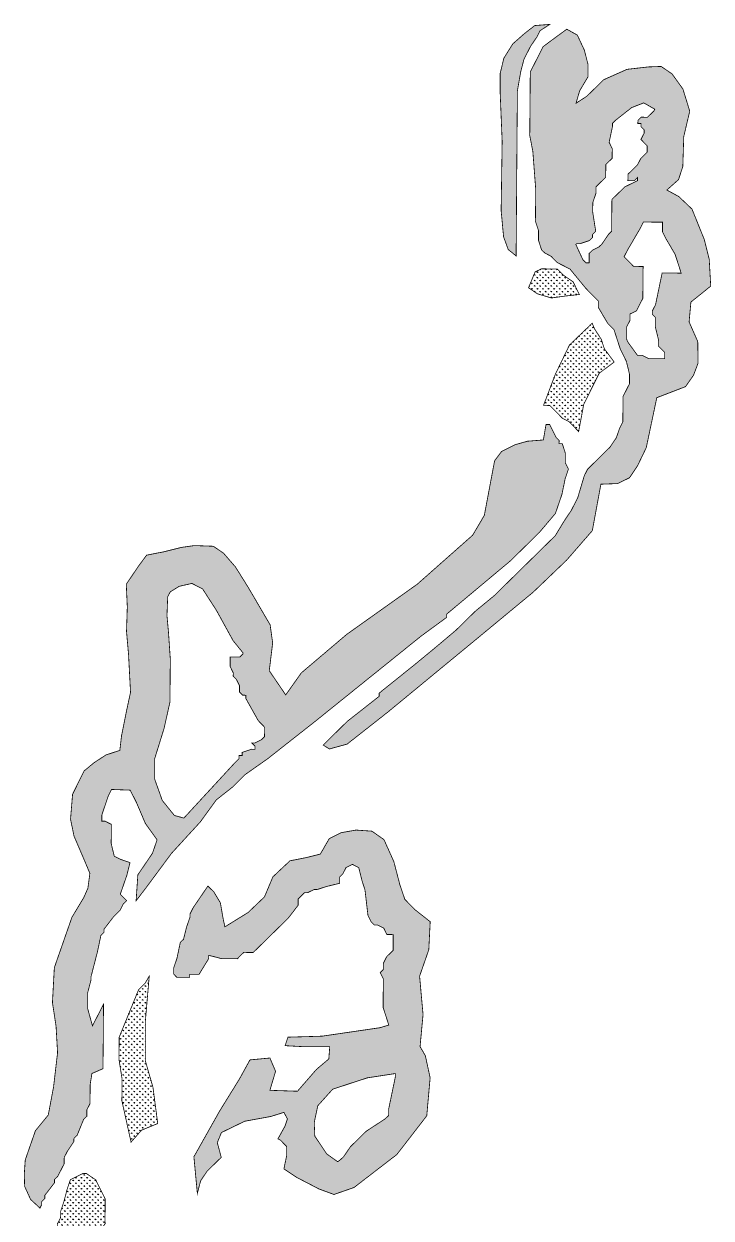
# Model space of a CAD drawing. Header units: metres. Extents: x 319750 to 415268, y 1725605 to 1842937.
# Drawn here: x 333465 to 334339, y 1802092 to 1803612 of the extents above; entities that cross this region are included whole.
import ezdxf

# ---------------------------------------------------------------- set-up
doc = ezdxf.new("R2010")
doc.units = ezdxf.units.M
doc.header["$MEASUREMENT"] = 0
doc.layers.add('MANGROOVES BUFFER ZONE', color=120, linetype='Continuous')

msp = doc.modelspace()

# ---------------------------------------------------------------- hatches: boundary and pattern name
at = {"layer": 'MANGROOVES BUFFER ZONE'}
h = msp.add_hatch(dxfattribs=at)
h.set_pattern_fill('GRASS', color=256, scale=5)
h.paths.add_polyline_path([(334312.2, 1803500.8), (334303.5, 1803529), (334289.7, 1803548.2), (334275.8, 1803557.7), (334259.7, 1803557.1), (334232.4, 1803554), (334202.8, 1803540.8), (334181.1, 1803519.6), (334167.6, 1803510.9), (334172.1, 1803526.5), (334182.9, 1803544.7), (334182.9, 1803559.8), (334178.2, 1803578.4), (334169.2, 1803597.6), (334155.8, 1803605.1), (334144.6, 1803596.9), (334125.8, 1803583), (334121.7, 1803574.9), (334113.5, 1803558.8), (334109.4, 1803550.8), (334109.3, 1803542.7), (334109.2, 1803534.6), (334109.2, 1803530.6), (334109.2, 1803526.5), (334109, 1803510.4), (334109, 1803506.3), (334109, 1803502.3), (334108.9, 1803494.2), (334108.7, 1803469.9), (334112.6, 1803449.7), (334116.3, 1803401.2), (334115.9, 1803360.8), (334119.9, 1803348.6), (334119.8, 1803336.5), (334123.7, 1803324.3), (334127.8, 1803320.3), (334135.8, 1803316.1), (334143.8, 1803308), (334159.9, 1803299.8), (334179.9, 1803275.4), (334183.9, 1803271.3), (334196, 1803259.1), (334195.9, 1803251), (334207.9, 1803230.7), (334215.9, 1803222.6), (334219.8, 1803210.4), (334223.8, 1803198.2), (334227.8, 1803190.1), (334231.7, 1803182), (334235.6, 1803165.8), (334235.5, 1803153.7), (334231.4, 1803145.6), (334227.3, 1803137.6), (334227.3, 1803133.6), (334227.2, 1803121.4), (334227.1, 1803105.3), (334223, 1803097.2), (334218.8, 1803085.1), (334210.7, 1803073.1), (334198.4, 1803061), (334194.4, 1803057), (334190.3, 1803053), (334182.2, 1803045), (334178.1, 1803036.9), (334169.7, 1803008.7), (334161.5, 1802992.6), (334153.4, 1802980.6), (334141.1, 1802960.4), (334112.6, 1802932.4), (334088.1, 1802908.3), (334063.7, 1802884.3), (334039.3, 1802864.2), (334014.9, 1802840.2), (333986.4, 1802816.2), (333962, 1802796.1), (333917.2, 1802760.1), (333917.2, 1802756.1), (333896.9, 1802740.1), (333876.5, 1802724.1), (333846, 1802694), (333853.8, 1802689), (333876.4, 1802695.2), (333928.5, 1802736.2), (334041.8, 1802829.6), (334113.2, 1802888.7), (334155.7, 1802929.4), (334188.3, 1802966.9), (334199.2, 1803026), (334220.5, 1803026.8), (334235.6, 1803034.2), (334245.8, 1803049.4), (334256.9, 1803072.5), (334270.3, 1803136.1), (334306.9, 1803150.2), (334317, 1803164.7), (334322.8, 1803180), (334322.4, 1803207.5), (334311.4, 1803232.5), (334313.7, 1803257.8), (334338.9, 1803278.1), (334337, 1803312.3), (334330.8, 1803337.2), (334315.1, 1803376.1), (334298.4, 1803392), (334283.1, 1803400.4), (334298, 1803413.7), (334303.4, 1803430.5), (334304.6, 1803468.5)])
h.paths.add_polyline_path([(334213.9, 1803481.2), (334213.9, 1803485.3), (334218, 1803489.3), (334238.3, 1803505.3), (334253.7, 1803511.3), (334267.7, 1803503.3), (334266.6, 1803501), (334258.4, 1803493), (334250.3, 1803493.1), (334246.3, 1803489.1), (334246.2, 1803485), (334250.3, 1803485), (334250.3, 1803481), (334254.3, 1803476.9), (334254.2, 1803472.8), (334250.1, 1803464.8), (334254.1, 1803460.7), (334258.1, 1803456.6), (334258.1, 1803452.6), (334258.1, 1803448.6), (334249.9, 1803440.5), (334245.8, 1803432.5), (334241.8, 1803428.5), (334237.7, 1803424.5), (334233.6, 1803420.5), (334233.6, 1803416.4), (334233.5, 1803412.4), (334237.6, 1803412.3), (334241.6, 1803412.3), (334245.7, 1803416.3), (334245.7, 1803412.3), (334237.6, 1803408.3), (334229.4, 1803404.3), (334225.4, 1803400.3), (334217.2, 1803392.3), (334213.2, 1803388.3), (334213.1, 1803380.2), (334213, 1803368.1), (334212.9, 1803360), (334212.8, 1803347.9), (334208.8, 1803343.9), (334200.6, 1803331.8), (334196.5, 1803327.8), (334188.4, 1803323.8), (334184.3, 1803319.8), (334184.3, 1803315.8), (334184.3, 1803311.7), (334184.2, 1803307.7), (334180.2, 1803307.7), (334176.2, 1803311.8), (334167.3, 1803331.2), (334168.3, 1803332.1), (334172.3, 1803332), (334184.5, 1803336), (334188.5, 1803340), (334188.6, 1803344), (334192.6, 1803348), (334188.8, 1803372.3), (334188.9, 1803384.4), (334193, 1803396.5), (334193.1, 1803404.6), (334197.1, 1803408.6), (334205.3, 1803416.6), (334205.3, 1803420.7), (334205.4, 1803424.7), (334205.4, 1803428.8), (334205.4, 1803432.8), (334209.5, 1803436.8), (334213.6, 1803440.8), (334213.6, 1803444.9), (334213.6, 1803448.9), (334213.7, 1803453), (334209.7, 1803461.1)], flags=16)
h.paths.add_polyline_path([(334253.3, 1803359.7), (334257.4, 1803359.6), (334277.6, 1803359.5), (334277.5, 1803347.4), (334281.5, 1803339.2), (334293.4, 1803318.9), (334297.4, 1803306.8), (334301.3, 1803294.6), (334293.2, 1803294.7), (334277.1, 1803294.8), (334268.7, 1803254.5), (334264.6, 1803246.4), (334264.5, 1803242.4), (334268.5, 1803238.3), (334268.5, 1803234.3), (334268.4, 1803226.2), (334272.4, 1803210), (334272.3, 1803201.9), (334276.3, 1803197.8), (334280.3, 1803193.8), (334280.2, 1803185.7), (334272.2, 1803185.7), (334264.1, 1803185.8), (334260, 1803185.8), (334252, 1803189.9), (334248, 1803190), (334245.7, 1803190), (334233.9, 1803206.3), (334232, 1803210.3), (334232, 1803218.4), (334232, 1803222.4), (334232.1, 1803226.5), (334236.2, 1803234.5), (334236.2, 1803242.6), (334244.4, 1803246.6), (334248.5, 1803254.6), (334252.6, 1803262.7), (334252.6, 1803270.8), (334252.7, 1803278.9), (334252.7, 1803282.9), (334252.8, 1803286.9), (334252.9, 1803303.1), (334240.8, 1803303.2), (334228.7, 1803315.4), (334232.8, 1803323.5), (334249.2, 1803351.6)], flags=16)
h = msp.add_hatch(dxfattribs=at)
h.set_pattern_fill('GRASS', color=256, scale=5)
h.paths.add_polyline_path([(334097.2, 1803550.9), (334101.4, 1803567), (334109.6, 1803583.1), (334117.8, 1803595.2), (334121.9, 1803603.2), (334134.1, 1803611.2), (334115, 1803609.7), (334101.7, 1803599.3), (334087.1, 1803586.4), (334075.8, 1803568.3), (334071, 1803548.5), (334071, 1803525.9), (334073.6, 1803462.4), (334072.3, 1803374.2), (334075.4, 1803340.9), (334081.3, 1803324.7), (334091.4, 1803316.5), (334091.4, 1803328.6), (334091.5, 1803332.7), (334091.7, 1803356.9), (334091.9, 1803389.2), (334092.6, 1803478.2), (334093, 1803526.7)])
h = msp.add_hatch(dxfattribs=at)
h.set_pattern_fill('GRASS', color=256, scale=5)
h.paths.add_polyline_path([(334163.8, 1803283.6), (334151.8, 1803291.8), (334143.8, 1803299.9), (334131.6, 1803300), (334123.6, 1803300.1), (334115.4, 1803296.1), (334107.2, 1803276), (334118.5, 1803268.3), (334136.3, 1803263), (334154.7, 1803265.6), (334171.8, 1803267.4)])
h = msp.add_hatch(dxfattribs=at)
h.set_pattern_fill('GRASS', color=256, scale=5)
h.paths.add_polyline_path([(334215.7, 1803181.2), (334215.6, 1803182.1), (334203.6, 1803198.4), (334199.6, 1803210.6), (334191.6, 1803222.8), (334188.1, 1803230.8), (334159.2, 1803203.1), (334141.3, 1803166), (334126.2, 1803126.3), (334134.3, 1803126.2), (334138.3, 1803122.1), (334150.3, 1803109.9), (334158.4, 1803105.8), (334170.9, 1803093.1), (334177.4, 1803127.8), (334197.1, 1803167.3)])
h = msp.add_hatch(dxfattribs=at)
h.set_pattern_fill('GRASS', color=256, scale=5)
h.paths.add_polyline_path([(333549.6, 1802261.9), (333551.8, 1802276), (333565.9, 1802282.1), (333566.3, 1802326.4), (333566.5, 1802354.7), (333566.6, 1802364.1), (333552.5, 1802336.7), (333546.3, 1802358.9), (333546.5, 1802375), (333546.5, 1802379.1), (333550.7, 1802395.2), (333550.7, 1802399.3), (333559, 1802431.5), (333563.2, 1802451.7), (333567.3, 1802455.7), (333567.3, 1802459.8), (333579.6, 1802475.8), (333587.7, 1802483.8), (333591.8, 1802491.9), (333595.9, 1802495.9), (333587.9, 1802504.1), (333596.2, 1802528.2), (333600.3, 1802544.4), (333588.3, 1802548.5), (333580.2, 1802552.6), (333576.3, 1802568.8), (333576.4, 1802576.9), (333576.4, 1802585), (333576.4, 1802589), (333576.5, 1802593.1), (333568.4, 1802597.2), (333564.4, 1802597.2), (333564.4, 1802601.2), (333564.5, 1802605.3), (333572.7, 1802629.5), (333576.8, 1802637.5), (333600.5, 1802636.6), (333608.7, 1802620.3), (333619.8, 1802594.2), (333634.7, 1802573.4), (333628.8, 1802556.3), (333610.2, 1802528.8), (333608, 1802495.8), (333620.3, 1802511.9), (333653, 1802556.1), (333689.7, 1802596.2), (333710.1, 1802624.3), (333730.4, 1802640.3), (333746.7, 1802656.4), (333775.1, 1802676.4), (333836.1, 1802724.4), (333970.3, 1802832.5), (334002.9, 1802856.4), (334002.9, 1802860.5), (334084.3, 1802928.6), (334120.9, 1802964.6), (334141.3, 1802988.7), (334149.6, 1803012.9), (334153.8, 1803033.1), (334157.9, 1803045.2), (334153.9, 1803053.3), (334154, 1803065.4), (334150.1, 1803077.6), (334146, 1803077.6), (334146.1, 1803081.7), (334142.1, 1803085.7), (334138.1, 1803093.8), (334134.1, 1803102), (334129.4, 1803102), (334126, 1803082.3), (334105.7, 1803080.7), (334089.9, 1803076.2), (334072.7, 1803067.5), (334064, 1803055.8), (334050.9, 1802986.3), (334036.1, 1802961.1), (333965.6, 1802898.7), (333875.8, 1802834.8), (333818.1, 1802785.8), (333798.3, 1802757.8), (333777.4, 1802788.6), (333781.7, 1802824), (333778.5, 1802847), (333750.8, 1802894.4), (333734.3, 1802920.8), (333719.2, 1802938.2), (333706.3, 1802947), (333682.3, 1802947.9), (333665.8, 1802945.6), (333643.9, 1802940.1), (333621.4, 1802935.7), (333610.9, 1802921.5), (333595.5, 1802898.7), (333596.8, 1802869.8), (333595.8, 1802838.7), (333598.4, 1802809.1), (333600.9, 1802761.1), (333596.5, 1802740.7), (333589.5, 1802706.1), (333587.3, 1802687.2), (333569.8, 1802681.5), (333554.6, 1802671.6), (333541.8, 1802661), (333527.2, 1802631.4), (333524.6, 1802599.7), (333529, 1802578.2), (333541.5, 1802549.1), (333549.2, 1802530.7), (333546.7, 1802511.9), (333541.6, 1802500.2), (333526.4, 1802474.9), (333504, 1802410.7), (333501.6, 1802366.3), (333506.2, 1802336), (333508.1, 1802302.4), (333503, 1802258.8), (333496.3, 1802223.2), (333479.9, 1802203.1), (333467, 1802166), (333465.8, 1802148.1), (333466.2, 1802132.4), (333473.8, 1802115.7), (333485.7, 1802104.7), (333487.8, 1802108.8), (333487.8, 1802112.8), (333491.9, 1802116.8), (333491.9, 1802120.9), (333504.2, 1802136.9), (333504.2, 1802141), (333508.3, 1802145), (333516.5, 1802161.1), (333516.5, 1802165.1), (333516.6, 1802169.2), (333520.7, 1802177.2), (333528.8, 1802189.3), (333528.9, 1802193.3), (333533, 1802197.3), (333541.2, 1802217.5), (333545.3, 1802221.5), (333545.3, 1802225.5), (333545.3, 1802229.6), (333549.4, 1802237.6)])
h.paths.add_polyline_path([(333656.7, 1802604.4), (333641.3, 1802623.5), (333631.5, 1802651), (333631.5, 1802676.2), (333643.6, 1802715.3), (333651.1, 1802748.9), (333651.5, 1802803.7), (333649.2, 1802837.7), (333647.3, 1802858.7), (333648.2, 1802882.9), (333651.5, 1802889), (333662.7, 1802896), (333679, 1802899.7), (333692.6, 1802892.7), (333710.3, 1802865.2), (333731.3, 1802827), (333743.9, 1802811.4), (333743.9, 1802810), (333739.8, 1802806), (333735.8, 1802806), (333727.7, 1802806.1), (333727.6, 1802798), (333727.6, 1802794), (333731.6, 1802785.8), (333731.5, 1802781.8), (333735.5, 1802777.7), (333739.5, 1802769.6), (333739.5, 1802761.5), (333743.5, 1802757.5), (333747.5, 1802757.4), (333747.5, 1802753.4), (333763.4, 1802725), (333771.4, 1802716.8), (333771.4, 1802712.8), (333771.4, 1802708.7), (333771.3, 1802704.7), (333767.3, 1802700.7), (333759.1, 1802696.7), (333755.1, 1802696.7), (333759.1, 1802692.7), (333759.1, 1802688.6), (333755, 1802688.7), (333742.9, 1802684.7), (333742.9, 1802680.7), (333738.8, 1802680.7), (333738.8, 1802676.7), (333734.7, 1802672.6), (333668.8, 1802601.1)], flags=16)
h = msp.add_hatch(dxfattribs=at)
h.set_pattern_fill('GRASS', color=256, scale=5)
h.paths.add_polyline_path([(333975.9, 1802298.7), (333969.2, 1802310.2), (333973, 1802351.1), (333968.6, 1802399.8), (333980.3, 1802433.6), (333982.1, 1802469.2), (333962.5, 1802484.6), (333949.8, 1802497.7), (333943.5, 1802516.2), (333935.8, 1802545.8), (333923.3, 1802573.6), (333908, 1802584.4), (333887.8, 1802585.8), (333868.8, 1802582.5), (333853.7, 1802575), (333842.3, 1802555.2), (333823.6, 1802550.6), (333803.7, 1802546.7), (333782, 1802526.3), (333771.3, 1802500.8), (333750.6, 1802481), (333720.9, 1802462.6), (333718.3, 1802475.3), (333715.2, 1802493.3), (333706.8, 1802507.2), (333699.3, 1802514.5), (333697.1, 1802511.3), (333688.9, 1802499.2), (333680.7, 1802487.2), (333676.6, 1802479.1), (333676.6, 1802475.1), (333672.4, 1802463), (333668.3, 1802446.8), (333664.2, 1802442.8), (333660, 1802422.7), (333655.9, 1802410.6), (333655.8, 1802402.5), (333659.8, 1802398.4), (333663.8, 1802398.4), (333667.9, 1802398.3), (333671.9, 1802398.3), (333676, 1802398.3), (333676, 1802402.3), (333680, 1802402.3), (333684.1, 1802402.3), (333688.1, 1802402.2), (333700.4, 1802422.3), (333700.4, 1802426.4), (333716.6, 1802422.2), (333724.7, 1802422.1), (333732.7, 1802422.1), (333736.8, 1802422), (333740.8, 1802426.1), (333744.9, 1802430.1), (333753, 1802430), (333757, 1802430), (333789.6, 1802462), (333801.8, 1802474.1), (333814.1, 1802490.1), (333814.2, 1802498.2), (333818.2, 1802502.2), (333822.3, 1802506.2), (333826.3, 1802506.2), (333834.5, 1802510.2), (333838.5, 1802510.2), (333850.6, 1802514.1), (333866.8, 1802518), (333866.9, 1802526.1), (333871, 1802530.1), (333875.1, 1802538.2), (333883.2, 1802542.1), (333891.2, 1802538), (333895.2, 1802521.8), (333899.1, 1802509.7), (333902.9, 1802477.3), (333906.9, 1802469.2), (333910.9, 1802465.1), (333914.9, 1802465.1), (333923, 1802461), (333926.9, 1802452.9), (333935, 1802452.8), (333934.9, 1802432.6), (333930.8, 1802428.6), (333926.7, 1802424.6), (333922.6, 1802416.5), (333922.6, 1802408.5), (333918.5, 1802404.4), (333922.5, 1802396.3), (333922.4, 1802388.3), (333922.2, 1802364), (333922.2, 1802360), (333929.4, 1802337.7), (333918.4, 1802334.3), (333844.6, 1802323.5), (333801.1, 1802322.2), (333797.5, 1802311.4), (333819.3, 1802310.2), (333854.3, 1802310.2), (333853.1, 1802294.5), (333837.4, 1802281.2), (333813.2, 1802253.4), (333778.2, 1802254.6), (333785.4, 1802278.8), (333778.2, 1802295.7), (333752.8, 1802293.3), (333739.5, 1802269.1), (333714.1, 1802228), (333681.5, 1802170), (333685.9, 1802123.4), (333690.1, 1802139.5), (333698.3, 1802151.6), (333714.6, 1802167.6), (333716.3, 1802169.3), (333711.3, 1802188), (333716.5, 1802200.8), (333746.1, 1802215.2), (333779.4, 1802221.3), (333796, 1802226.5), (333800.5, 1802218.2), (333797.5, 1802209.2), (333788.4, 1802192.8), (333791.5, 1802191.2), (333799.5, 1802183.1), (333799.4, 1802171), (333796, 1802154.6), (333812.2, 1802143.8), (333840.6, 1802129), (333859.7, 1802122), (333885.2, 1802130.9), (333939.6, 1802172.8), (333977.7, 1802222.1), (333982, 1802270.5)])
h.paths.add_polyline_path([(333937.7, 1802275.9), (333937.6, 1802270.9), (333933.4, 1802250.7), (333929.2, 1802230.6), (333929.2, 1802222.5), (333925.1, 1802218.5), (333900.7, 1802202.5), (333884.4, 1802186.5), (333880.4, 1802182.5), (333872.2, 1802170.4), (333868.1, 1802166.4), (333864.4, 1802163.7), (333850.5, 1802173.6), (333835.3, 1802196.3), (333834.6, 1802213.7), (333839.1, 1802234.9), (333858, 1802256), (333901.9, 1802270.4)], flags=16)
h = msp.add_hatch(dxfattribs=at)
h.set_pattern_fill('GRASS', color=256, scale=5)
h.paths.add_polyline_path([(333619.8, 1802342.8), (333624.7, 1802399.8), (333619.3, 1802390.6), (333615.3, 1802386.6), (333611.2, 1802382.6), (333594.7, 1802342.3), (333586.5, 1802322.2), (333586.4, 1802310.1), (333586.2, 1802293.9), (333590.1, 1802269.6), (333589.9, 1802241.3), (333601.6, 1802188.7), (333615, 1802203.9), (333635.5, 1802212.3), (333629.5, 1802258.2), (333619.8, 1802292)])
h = msp.add_hatch(dxfattribs=at)
h.set_pattern_fill('GRASS', color=256, scale=5)
h.paths.add_polyline_path([(333568.7, 1802116.2), (333564.7, 1802124.3), (333560.7, 1802132.4), (333556.7, 1802140.6), (333544.7, 1802148.7), (333540.6, 1802148.8), (333532.5, 1802144.8), (333524.4, 1802140.8), (333520.3, 1802128.7), (333516.1, 1802112.6), (333512, 1802100.5), (333511.9, 1802092.4), (333507.8, 1802084.4), (333507.8, 1802076.3), (333511.7, 1802068.2), (333515.7, 1802060), (333531.8, 1802051.8), (333538.2, 1802045.3), (333568.7, 1802084.7), (333568.5, 1802087.9)])

# ---------------------------------------------------------------- linework, layer by layer
at = {"layer": 'MANGROOVES BUFFER ZONE', "const_width": 1}
for points in [[(334312.2, 1803500.8), (334303.5, 1803529), (334289.7, 1803548.2), (334275.8, 1803557.7), (334259.7, 1803557.1), (334232.4, 1803554), (334202.8, 1803540.8), (334181.1, 1803519.6), (334167.6, 1803510.9), (334172.1, 1803526.5), (334182.9, 1803544.7), (334182.9, 1803559.8), (334178.2, 1803578.4), (334169.2, 1803597.6), (334155.8, 1803605.1), (334144.6, 1803596.9), (334125.8, 1803583), (334121.7, 1803574.9), (334113.5, 1803558.8), (334109.4, 1803550.8), (334109.3, 1803542.7), (334109.2, 1803534.6), (334109.2, 1803530.6), (334109.2, 1803526.5), (334109, 1803510.4), (334109, 1803506.3), (334109, 1803502.3), (334108.9, 1803494.2), (334108.7, 1803469.9), (334112.6, 1803449.7), (334116.3, 1803401.2), (334115.9, 1803360.8), (334119.9, 1803348.6), (334119.8, 1803336.5), (334123.7, 1803324.3), (334127.8, 1803320.3), (334135.8, 1803316.1), (334143.8, 1803308), (334159.9, 1803299.8), (334179.9, 1803275.4), (334183.9, 1803271.3), (334196, 1803259.1), (334195.9, 1803251), (334207.9, 1803230.7), (334215.9, 1803222.6), (334219.8, 1803210.4), (334223.8, 1803198.2), (334227.8, 1803190.1), (334231.7, 1803182), (334235.6, 1803165.8), (334235.5, 1803153.7), (334231.4, 1803145.6), (334227.3, 1803137.6), (334227.3, 1803133.6), (334227.2, 1803121.4), (334227.1, 1803105.3), (334223, 1803097.2), (334218.8, 1803085.1), (334210.7, 1803073.1), (334198.4, 1803061), (334194.4, 1803057), (334190.3, 1803053), (334182.2, 1803045), (334178.1, 1803036.9), (334169.7, 1803008.7), (334161.5, 1802992.6), (334153.4, 1802980.6), (334141.1, 1802960.4), (334112.6, 1802932.4), (334088.1, 1802908.3), (334063.7, 1802884.3), (334039.3, 1802864.2), (334014.9, 1802840.2), (333986.4, 1802816.2), (333962, 1802796.1), (333917.2, 1802760.1), (333917.2, 1802756.1), (333896.9, 1802740.1), (333876.5, 1802724.1), (333846, 1802694), (333853.8, 1802689), (333876.4, 1802695.2), (333928.5, 1802736.2), (334041.8, 1802829.6), (334113.2, 1802888.7), (334155.7, 1802929.4), (334188.3, 1802966.9), (334199.2, 1803026), (334220.5, 1803026.8), (334235.6, 1803034.2), (334245.8, 1803049.4), (334256.9, 1803072.5), (334270.3, 1803136.1), (334306.9, 1803150.2), (334317, 1803164.7), (334322.8, 1803180), (334322.4, 1803207.5), (334311.4, 1803232.5), (334313.7, 1803257.8), (334338.9, 1803278.1), (334337, 1803312.3), (334330.8, 1803337.2), (334315.1, 1803376.1), (334298.4, 1803392), (334283.1, 1803400.4), (334298, 1803413.7), (334303.4, 1803430.5), (334304.6, 1803468.5), (334312.2, 1803500.8)], [(334097.2, 1803550.9), (334101.4, 1803567), (334109.6, 1803583.1), (334117.8, 1803595.2), (334121.9, 1803603.2), (334134.1, 1803611.2), (334115, 1803609.7), (334101.7, 1803599.3), (334087.1, 1803586.4), (334075.8, 1803568.3), (334071, 1803548.5), (334071, 1803525.9), (334073.6, 1803462.4), (334072.3, 1803374.2), (334075.4, 1803340.9), (334081.3, 1803324.7), (334091.4, 1803316.5), (334091.4, 1803328.6), (334091.5, 1803332.7), (334091.7, 1803356.9), (334091.9, 1803389.2), (334092.6, 1803478.2), (334093, 1803526.7), (334097.2, 1803550.9)], [(334213.9, 1803481.2), (334213.9, 1803485.3), (334218, 1803489.3), (334238.3, 1803505.3), (334253.7, 1803511.3), (334267.7, 1803503.3), (334266.6, 1803501), (334258.4, 1803493), (334250.3, 1803493.1), (334246.3, 1803489.1), (334246.2, 1803485), (334250.3, 1803485), (334250.3, 1803481), (334254.3, 1803476.9), (334254.2, 1803472.8), (334250.1, 1803464.8), (334254.1, 1803460.7), (334258.1, 1803456.6), (334258.1, 1803452.6), (334258.1, 1803448.6), (334249.9, 1803440.5), (334245.8, 1803432.5), (334241.8, 1803428.5), (334237.7, 1803424.5), (334233.6, 1803420.5), (334233.6, 1803416.4), (334233.5, 1803412.4), (334237.6, 1803412.3), (334241.6, 1803412.3), (334245.7, 1803416.3), (334245.7, 1803412.3), (334237.6, 1803408.3), (334229.4, 1803404.3), (334225.4, 1803400.3), (334217.2, 1803392.3), (334213.2, 1803388.3), (334213.1, 1803380.2), (334213, 1803368.1), (334212.9, 1803360), (334212.8, 1803347.9), (334208.8, 1803343.9), (334200.6, 1803331.8), (334196.5, 1803327.8), (334188.4, 1803323.8), (334184.3, 1803319.8), (334184.3, 1803315.8), (334184.3, 1803311.7), (334184.2, 1803307.7), (334180.2, 1803307.7), (334176.2, 1803311.8), (334167.3, 1803331.2), (334168.3, 1803332.1), (334172.3, 1803332), (334184.5, 1803336), (334188.5, 1803340), (334188.6, 1803344), (334192.6, 1803348), (334188.8, 1803372.3), (334188.9, 1803384.4), (334193, 1803396.5), (334193.1, 1803404.6), (334197.1, 1803408.6), (334205.3, 1803416.6), (334205.3, 1803420.7), (334205.4, 1803424.7), (334205.4, 1803428.8), (334205.4, 1803432.8), (334209.5, 1803436.8), (334213.6, 1803440.8), (334213.6, 1803444.9), (334213.6, 1803448.9), (334213.7, 1803453), (334209.7, 1803461.1), (334213.9, 1803481.2)], [(334253.3, 1803359.7), (334257.4, 1803359.6), (334277.6, 1803359.5), (334277.5, 1803347.4), (334281.5, 1803339.2), (334293.4, 1803318.9), (334297.4, 1803306.8), (334301.3, 1803294.6), (334293.2, 1803294.7), (334277.1, 1803294.8), (334268.7, 1803254.5), (334264.6, 1803246.4), (334264.5, 1803242.4), (334268.5, 1803238.3), (334268.5, 1803234.3), (334268.4, 1803226.2), (334272.4, 1803210), (334272.3, 1803201.9), (334276.3, 1803197.8), (334280.3, 1803193.8), (334280.2, 1803185.7), (334272.2, 1803185.7), (334264.1, 1803185.8), (334260, 1803185.8), (334252, 1803189.9), (334248, 1803190), (334245.7, 1803190), (334233.9, 1803206.3), (334232, 1803210.3), (334232, 1803218.4), (334232, 1803222.4), (334232.1, 1803226.5), (334236.2, 1803234.5), (334236.2, 1803242.6), (334244.4, 1803246.6), (334248.5, 1803254.6), (334252.6, 1803262.7), (334252.6, 1803270.8), (334252.7, 1803278.9), (334252.7, 1803282.9), (334252.8, 1803286.9), (334252.9, 1803303.1), (334240.8, 1803303.2), (334228.7, 1803315.4), (334232.8, 1803323.5), (334249.2, 1803351.6), (334253.3, 1803359.7)], [(334163.8, 1803283.6), (334151.8, 1803291.8), (334143.8, 1803299.9), (334131.6, 1803300), (334123.6, 1803300.1), (334115.4, 1803296.1), (334107.2, 1803276), (334118.5, 1803268.3), (334136.3, 1803263), (334154.7, 1803265.6), (334171.8, 1803267.4), (334163.8, 1803283.6)], [(334215.7, 1803181.2), (334215.6, 1803182.1), (334203.6, 1803198.4), (334199.6, 1803210.6), (334191.6, 1803222.8), (334188.1, 1803230.8), (334159.2, 1803203.1), (334141.3, 1803166), (334126.2, 1803126.3), (334134.3, 1803126.2), (334138.3, 1803122.1), (334150.3, 1803109.9), (334158.4, 1803105.8), (334170.9, 1803093.1), (334177.4, 1803127.8), (334197.1, 1803167.3), (334215.7, 1803181.2)], [(333549.6, 1802261.9), (333551.8, 1802276), (333565.9, 1802282.1), (333566.3, 1802326.4), (333566.5, 1802354.7), (333566.6, 1802364.1), (333552.5, 1802336.7), (333546.3, 1802358.9), (333546.5, 1802375), (333546.5, 1802379.1), (333550.7, 1802395.2), (333550.7, 1802399.3), (333559, 1802431.5), (333563.2, 1802451.7), (333567.3, 1802455.7), (333567.3, 1802459.8), (333579.6, 1802475.8), (333587.7, 1802483.8), (333591.8, 1802491.9), (333595.9, 1802495.9), (333587.9, 1802504.1), (333596.2, 1802528.2), (333600.3, 1802544.4), (333588.3, 1802548.5), (333580.2, 1802552.6), (333576.3, 1802568.8), (333576.4, 1802576.9), (333576.4, 1802585), (333576.4, 1802589), (333576.5, 1802593.1), (333568.4, 1802597.2), (333564.4, 1802597.2), (333564.4, 1802601.2), (333564.5, 1802605.3), (333572.7, 1802629.5), (333576.8, 1802637.5), (333600.5, 1802636.6), (333608.7, 1802620.3), (333619.8, 1802594.2), (333634.7, 1802573.4), (333628.8, 1802556.3), (333610.2, 1802528.8), (333608, 1802495.8), (333620.3, 1802511.9), (333653, 1802556.1), (333689.7, 1802596.2), (333710.1, 1802624.3), (333730.4, 1802640.3), (333746.7, 1802656.4), (333775.1, 1802676.4), (333836.1, 1802724.4), (333970.3, 1802832.5), (334002.9, 1802856.4), (334002.9, 1802860.5), (334084.3, 1802928.6), (334120.9, 1802964.6), (334141.3, 1802988.7), (334149.6, 1803012.9), (334153.8, 1803033.1), (334157.9, 1803045.2), (334153.9, 1803053.3), (334154, 1803065.4), (334150.1, 1803077.6), (334146, 1803077.6), (334146.1, 1803081.7), (334142.1, 1803085.7), (334138.1, 1803093.8), (334134.1, 1803102), (334129.4, 1803102), (334126, 1803082.3), (334105.7, 1803080.7), (334089.9, 1803076.2), (334072.7, 1803067.5), (334064, 1803055.8), (334050.9, 1802986.3), (334036.1, 1802961.1), (333965.6, 1802898.7), (333875.8, 1802834.8), (333818.1, 1802785.8), (333798.3, 1802757.8), (333777.4, 1802788.6), (333781.7, 1802824), (333778.5, 1802847), (333750.8, 1802894.4), (333734.3, 1802920.8), (333719.2, 1802938.2), (333706.3, 1802947), (333682.3, 1802947.9), (333665.8, 1802945.6), (333643.9, 1802940.1), (333621.4, 1802935.7), (333610.9, 1802921.5), (333595.5, 1802898.7), (333596.8, 1802869.8), (333595.8, 1802838.7), (333598.4, 1802809.1), (333600.9, 1802761.1), (333596.5, 1802740.7), (333589.5, 1802706.1), (333587.3, 1802687.2), (333569.8, 1802681.5), (333554.6, 1802671.6), (333541.8, 1802661), (333527.2, 1802631.4), (333524.6, 1802599.7), (333529, 1802578.2), (333541.5, 1802549.1), (333549.2, 1802530.7), (333546.7, 1802511.9), (333541.6, 1802500.2), (333526.4, 1802474.9), (333504, 1802410.7), (333501.6, 1802366.3), (333506.2, 1802336), (333508.1, 1802302.4), (333503, 1802258.8), (333496.3, 1802223.2), (333479.9, 1802203.1), (333467, 1802166), (333465.8, 1802148.1), (333466.2, 1802132.4), (333473.8, 1802115.7), (333485.7, 1802104.7), (333487.8, 1802108.8), (333487.8, 1802112.8), (333491.9, 1802116.8), (333491.9, 1802120.9), (333504.2, 1802136.9), (333504.2, 1802141), (333508.3, 1802145), (333516.5, 1802161.1), (333516.5, 1802165.1), (333516.6, 1802169.2), (333520.7, 1802177.2), (333528.8, 1802189.3), (333528.9, 1802193.3), (333533, 1802197.3), (333541.2, 1802217.5), (333545.3, 1802221.5), (333545.3, 1802225.5), (333545.3, 1802229.6), (333549.4, 1802237.6), (333549.6, 1802261.9)], [(333656.7, 1802604.4), (333641.3, 1802623.5), (333631.5, 1802651), (333631.5, 1802676.2), (333643.6, 1802715.3), (333651.1, 1802748.9), (333651.5, 1802803.7), (333649.2, 1802837.7), (333647.3, 1802858.7), (333648.2, 1802882.9), (333651.5, 1802889), (333662.7, 1802896), (333679, 1802899.7), (333692.6, 1802892.7), (333710.3, 1802865.2), (333731.3, 1802827), (333743.9, 1802811.4), (333743.9, 1802810), (333739.8, 1802806), (333735.8, 1802806), (333727.7, 1802806.1), (333727.6, 1802798), (333727.6, 1802794), (333731.6, 1802785.8), (333731.5, 1802781.8), (333735.5, 1802777.7), (333739.5, 1802769.6), (333739.5, 1802761.5), (333743.5, 1802757.5), (333747.5, 1802757.4), (333747.5, 1802753.4), (333763.4, 1802725), (333771.4, 1802716.8), (333771.4, 1802712.8), (333771.4, 1802708.7), (333771.3, 1802704.7), (333767.3, 1802700.7), (333759.1, 1802696.7), (333755.1, 1802696.7), (333759.1, 1802692.7), (333759.1, 1802688.6), (333755, 1802688.7), (333742.9, 1802684.7), (333742.9, 1802680.7), (333738.8, 1802680.7), (333738.8, 1802676.7), (333734.7, 1802672.6), (333668.8, 1802601.1), (333656.7, 1802604.4)], [(333975.9, 1802298.7), (333969.2, 1802310.2), (333973, 1802351.1), (333968.6, 1802399.8), (333980.3, 1802433.6), (333982.1, 1802469.2), (333962.5, 1802484.6), (333949.8, 1802497.7), (333943.5, 1802516.2), (333935.8, 1802545.8), (333923.3, 1802573.6), (333908, 1802584.4), (333887.8, 1802585.8), (333868.8, 1802582.5), (333853.7, 1802575), (333842.3, 1802555.2), (333823.6, 1802550.6), (333803.7, 1802546.7), (333782, 1802526.3), (333771.3, 1802500.8), (333750.6, 1802481), (333720.9, 1802462.6), (333718.3, 1802475.3), (333715.2, 1802493.3), (333706.8, 1802507.2), (333699.3, 1802514.5), (333697.1, 1802511.3), (333688.9, 1802499.2), (333680.7, 1802487.2), (333676.6, 1802479.1), (333676.6, 1802475.1), (333672.4, 1802463), (333668.3, 1802446.8), (333664.2, 1802442.8), (333660, 1802422.7), (333655.9, 1802410.6), (333655.8, 1802402.5), (333659.8, 1802398.4), (333663.8, 1802398.4), (333667.9, 1802398.3), (333671.9, 1802398.3), (333676, 1802398.3), (333676, 1802402.3), (333680, 1802402.3), (333684.1, 1802402.3), (333688.1, 1802402.2), (333700.4, 1802422.3), (333700.4, 1802426.4), (333716.6, 1802422.2), (333724.7, 1802422.1), (333732.7, 1802422.1), (333736.8, 1802422), (333740.8, 1802426.1), (333744.9, 1802430.1), (333753, 1802430), (333757, 1802430), (333789.6, 1802462), (333801.8, 1802474.1), (333814.1, 1802490.1), (333814.2, 1802498.2), (333818.2, 1802502.2), (333822.3, 1802506.2), (333826.3, 1802506.2), (333834.5, 1802510.2), (333838.5, 1802510.2), (333850.6, 1802514.1), (333866.8, 1802518), (333866.9, 1802526.1), (333871, 1802530.1), (333875.1, 1802538.2), (333883.2, 1802542.1), (333891.2, 1802538), (333895.2, 1802521.8), (333899.1, 1802509.7), (333902.9, 1802477.3), (333906.9, 1802469.2), (333910.9, 1802465.1), (333914.9, 1802465.1), (333923, 1802461), (333926.9, 1802452.9), (333935, 1802452.8), (333934.9, 1802432.6), (333930.8, 1802428.6), (333926.7, 1802424.6), (333922.6, 1802416.5), (333922.6, 1802408.5), (333918.5, 1802404.4), (333922.5, 1802396.3), (333922.4, 1802388.3), (333922.2, 1802364), (333922.2, 1802360), (333929.4, 1802337.7), (333918.4, 1802334.3), (333844.6, 1802323.5), (333801.1, 1802322.2), (333797.5, 1802311.4), (333819.3, 1802310.2), (333854.3, 1802310.2), (333853.1, 1802294.5), (333837.4, 1802281.2), (333813.2, 1802253.4), (333778.2, 1802254.6), (333785.4, 1802278.8), (333778.2, 1802295.7), (333752.8, 1802293.3), (333739.5, 1802269.1), (333714.1, 1802228), (333681.5, 1802170), (333685.9, 1802123.4), (333690.1, 1802139.5), (333698.3, 1802151.6), (333714.6, 1802167.6), (333716.3, 1802169.3), (333711.3, 1802188), (333716.5, 1802200.8), (333746.1, 1802215.2), (333779.4, 1802221.3), (333796, 1802226.5), (333800.5, 1802218.2), (333797.5, 1802209.2), (333788.4, 1802192.8), (333791.5, 1802191.2), (333799.5, 1802183.1), (333799.4, 1802171), (333796, 1802154.6), (333812.2, 1802143.8), (333840.6, 1802129), (333859.7, 1802122), (333885.2, 1802130.9), (333939.6, 1802172.8), (333977.7, 1802222.1), (333982, 1802270.5), (333975.9, 1802298.7)], [(333619.8, 1802342.8), (333624.7, 1802399.8), (333619.3, 1802390.6), (333615.3, 1802386.6), (333611.2, 1802382.6), (333594.7, 1802342.3), (333586.5, 1802322.2), (333586.4, 1802310.1), (333586.2, 1802293.9), (333590.1, 1802269.6), (333589.9, 1802241.3), (333601.6, 1802188.7), (333615, 1802203.9), (333635.5, 1802212.3), (333629.5, 1802258.2), (333619.8, 1802292), (333619.8, 1802342.8)], [(333937.7, 1802275.9), (333937.6, 1802270.9), (333933.4, 1802250.7), (333929.2, 1802230.6), (333929.2, 1802222.5), (333925.1, 1802218.5), (333900.7, 1802202.5), (333884.4, 1802186.5), (333880.4, 1802182.5), (333872.2, 1802170.4), (333868.1, 1802166.4), (333864.4, 1802163.7), (333850.5, 1802173.6), (333835.3, 1802196.3), (333834.6, 1802213.7), (333839.1, 1802234.9), (333858, 1802256), (333901.9, 1802270.4), (333937.7, 1802275.9)], [(333568.7, 1802116.2), (333564.7, 1802124.3), (333560.7, 1802132.4), (333556.7, 1802140.6), (333544.7, 1802148.7), (333540.6, 1802148.8), (333532.5, 1802144.8), (333524.4, 1802140.8), (333520.3, 1802128.7), (333516.1, 1802112.6), (333512, 1802100.5), (333511.9, 1802092.4), (333507.8, 1802084.4), (333507.8, 1802076.3), (333511.7, 1802068.2), (333515.7, 1802060), (333531.8, 1802051.8), (333538.2, 1802045.3), (333568.7, 1802084.7), (333568.5, 1802087.9), (333568.7, 1802116.2)]]:
    msp.add_lwpolyline(points, close=True, dxfattribs=at)

doc.saveas('drawing.dxf')
